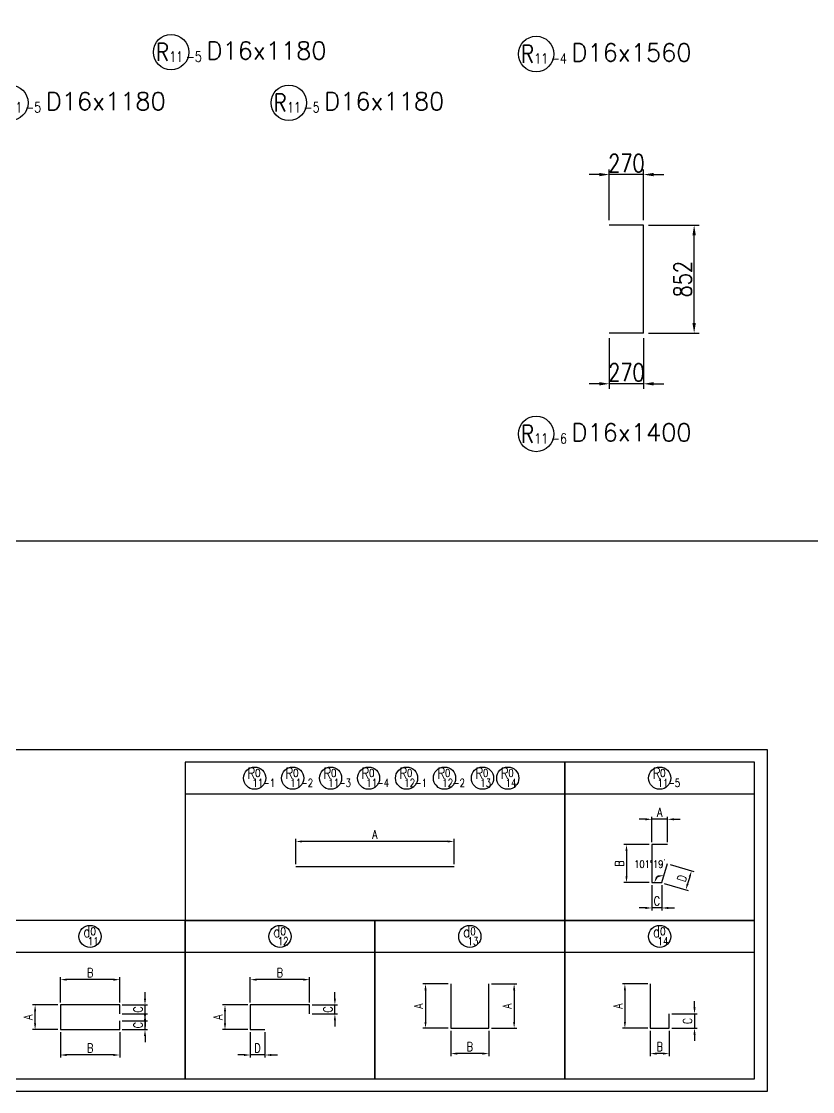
# Model space of a CAD drawing. Header units: millimetres. Extents: x -41433 to 131500, y -94900 to 39745.
# Drawn here: x 6308 to 12558, y 11900 to 20350 of the extents above; entities that cross this region are included whole.
import ezdxf
from ezdxf.enums import TextEntityAlignment as Align

# ---------------------------------------------------------------- set-up
doc = ezdxf.new("R2010")
doc.units = ezdxf.units.MM
doc.header["$LTSCALE"] = 160
doc.header["$MEASUREMENT"] = 0
doc.layers.get('DEFPOINTS').update_dxf_attribs({"color": 53, "linetype": 'CONTINUOUS'})
for name, color, linetype in [('DIM', 6, 'CONTINUOUS'), ('DIM-L', 6, 'CONTINUOUS'), ('TEKKIN-C', 3, 'CONTINUOUS'), ('TEKKIN-L', 2, 'CONTINUOUS'), ('TEKKIN-S', 3, 'CONTINUOUS'), ('TEXT', 4, 'CONTINUOUS'), ('TEXT-文字', 4, 'CONTINUOUS')]:
    doc.layers.add(name, color=color, linetype=linetype)
doc.styles.add('DIM-TEXT', font='ROMANS', dxfattribs={"width": 0.8, "bigfont": 'EXTFONT'})
doc.styles.add('MSゴシック', font='')
doc.styles.add('romans', font='romans.shx', dxfattribs={"bigfont": 'extfont.shx'})
doc.styles.get('MSゴシック').set_extended_font_data('MS Gothic')
doc.dimstyles.new('DIM20', dxfattribs={"dimscale": 20, "dimtxt": 3.5, "dimasz": 2.5, "dimexe": 1, "dimexo": 1, "dimgap": 1, "dimtad": 3, "dimdec": 1, "dimrnd": 1, "dimdsep": 46, "dimtxsty": 'DIM-TEXT', "dimcen": 0, "dimclrt": 4, "dimaunit": 1, "dimadec": 3, "dimazin": 2, "dimtfac": 1, "dimtdec": 1, "dimtix": 1, "dimtmove": 2, "dimatfit": 3, "dimfxl": 1, "dimtolj": 1, "dimtzin": 0, "dimlwd": -1, "dimlwe": -1, "dimarcsym": 0})
doc.dimstyles.new('DIM40', dxfattribs={"dimscale": 40, "dimtxt": 3.5, "dimasz": 2, "dimexe": 1, "dimexo": 1, "dimgap": 0.5, "dimtad": 1, "dimdec": 0, "dimzin": 9, "dimdsep": 46, "dimtxsty": 'DIM-TEXT', "dimcen": 0, "dimclrt": 4, "dimaunit": 1, "dimadec": 4, "dimazin": 0, "dimtfac": 1, "dimtdec": 0, "dimtix": 1, "dimtmove": 2, "dimatfit": 0, "dimfxl": 1, "dimlwd": -1, "dimlwe": -1, "dimarcsym": 0})

# ---------------------------------------------------------------- blocks, each defined once
blk = doc.blocks.new('加工図文字列（JR）')
at = {"layer": 'TEXT-文字', "color": 6}
blk.add_circle((0, 0), 3.5, dxfattribs=at)
at = {"layer": 'DEFPOINTS', "ltscale": 100, "style": 'MSゴシック'}
for tag, p in [('加工図_圧接鉄筋', (57.81, -4.14)), ('加工図_圧接個数', (62.62, -4.14)), ('加工図_加工形状', (68.3, -4.14)), ('加工図_施工分け2', (73.3, -4.14))]:
    blk.add_attdef(tag, text='', height=4, dxfattribs=at).set_placement(p, align=Align.BOTTOM_LEFT)
at = {"layer": 'TEXT-文字', "color": 4, "style": 'romans', "width": 0.8}
for tag, height, p in [('加工図_平均長', 3.5, (33.63, 3.03)), ('加工図_副記号', 2, (0.5, 0)), ('加工図_文字列', 3.5, (7, -2.5))]:
    blk.add_attdef(tag, text='', height=height, dxfattribs=at).set_placement(p, align=Align.BOTTOM_LEFT)
at = {"layer": 'TEXT-文字', "color": 4, "ltscale": 100, "style": 'romans', "width": 0.8}
blk.add_attdef('加工図_施工分け', text='', height=3.5, dxfattribs=at).set_placement((-5.5, 0), align=Align.MIDDLE_RIGHT)
at = {"layer": 'TEXT-文字', "color": 4, "style": 'romans', "width": 0.8}
blk.add_attdef('加工図_主記号', text='', height=3.5, dxfattribs=at).set_placement((-1.7, 0), align=Align.MIDDLE_CENTER)
for tag, p in [('加工図_番号', (1, -2.5)), ('加工図_枝番', (4.5, -2.5))]:
    blk.add_attdef(tag, text='', height=2, dxfattribs=at).set_placement(p, align=Align.BOTTOM_CENTER)
blk = doc.blocks.new('*D472')
at = {"layer": 'DEFPOINTS', "color": 0, "transparency": 16777216}
for p in [(10952, 19140.8), (10952, 18740.8), (11222, 18740.8)]:
    blk.add_point(p, dxfattribs=at)
at = {"layer": 'DIM', "color": 0, "transparency": 16777216}
for p, q in [((10872, 19140.8), (10792, 19140.8)), ((10952, 18780.8), (10952, 19180.8)), ((11222, 19140.8), (10952, 19140.8)), ((11222, 18780.8), (11222, 19180.8)), ((11302, 19140.8), (11382, 19140.8))]:
    blk.add_line(p, q, dxfattribs=at)
for points in [[(10872, 19154.1), (10872, 19127.5), (10952, 19140.8)], [(11302, 19154.1), (11302, 19127.5), (11222, 19140.8)]]:
    blk.add_solid(points, dxfattribs=at)
at = {"layer": 'DIM', "color": 4, "transparency": 16777216, "insert": (11087, 19230.8), "char_height": 140, "attachment_point": 5, "style": 'DIM-TEXT'}
blk.add_mtext('270', dxfattribs=at)
blk = doc.blocks.new('*D473')
at = {"layer": 'DEFPOINTS', "color": 0, "transparency": 16777216}
for p in [(11222, 18740.8), (11622, 18740.8), (11222, 17888.8)]:
    blk.add_point(p, dxfattribs=at)
at = {"layer": 'DIM', "color": 0, "transparency": 16777216}
for p, q in [((11262, 18740.8), (11662, 18740.8)), ((11622, 17968.8), (11622, 18660.8)), ((11262, 17888.8), (11662, 17888.8))]:
    blk.add_line(p, q, dxfattribs=at)
for points in [[(11608.7, 18660.8), (11635.3, 18660.8), (11622, 18740.8)], [(11608.7, 17968.8), (11635.3, 17968.8), (11622, 17888.8)]]:
    blk.add_solid(points, dxfattribs=at)
at = {"layer": 'DIM', "color": 4, "transparency": 16777216, "insert": (11532, 18314.8), "char_height": 140, "attachment_point": 5, "rotation": 90, "style": 'DIM-TEXT'}
blk.add_mtext('852', dxfattribs=at)
blk = doc.blocks.new('*D474')
at = {"layer": 'DEFPOINTS', "color": 0, "transparency": 16777216}
for p in [(10952, 17888.8), (11222, 17888.8), (10952, 17488.8)]:
    blk.add_point(p, dxfattribs=at)
at = {"layer": 'DIM', "color": 0, "transparency": 16777216}
for p, q in [((10952, 17848.8), (10952, 17448.8)), ((11222, 17848.8), (11222, 17448.8)), ((10872, 17488.8), (10792, 17488.8)), ((11222, 17488.8), (10952, 17488.8)), ((11302, 17488.8), (11382, 17488.8))]:
    blk.add_line(p, q, dxfattribs=at)
for points in [[(10872, 17502.1), (10872, 17475.5), (10952, 17488.8)], [(11302, 17502.1), (11302, 17475.5), (11222, 17488.8)]]:
    blk.add_solid(points, dxfattribs=at)
at = {"layer": 'DIM', "color": 4, "transparency": 16777216, "insert": (11087, 17578.8), "char_height": 140, "attachment_point": 5, "style": 'DIM-TEXT'}
blk.add_mtext('270', dxfattribs=at)
blk = doc.blocks.new('*D587')
at = {"layer": 'DEFPOINTS', "color": 0, "ltscale": 0.5, "transparency": 16777216}
for p in [(7916, 12584), (8116, 12584), (8116, 12389)]:
    blk.add_point(p, dxfattribs=at)
at = {"layer": 'DIM', "color": 0, "ltscale": 0.5, "transparency": 16777216}
for p, q in [((8096, 12584), (7896, 12584)), ((7916, 12439), (7916, 12534)), ((8096, 12389), (7896, 12389))]:
    blk.add_line(p, q, dxfattribs=at)
for points in [[(7907.7, 12534), (7924.3, 12534), (7916, 12584)], [(7907.7, 12439), (7924.3, 12439), (7916, 12389)]]:
    blk.add_solid(points, dxfattribs=at)
at = {"layer": 'DIM', "color": 4, "ltscale": 0.5, "transparency": 16777216, "insert": (7861, 12486.5), "char_height": 70, "attachment_point": 5, "rotation": 90, "style": 'DIM-TEXT'}
blk.add_mtext('\\A1;A', dxfattribs=at)
blk = doc.blocks.new('*D588')
at = {"layer": 'DEFPOINTS', "color": 0, "ltscale": 0.5, "transparency": 16777216}
for p in [(8116, 12784), (8116, 12584), (8584, 12584)]:
    blk.add_point(p, dxfattribs=at)
at = {"layer": 'DIM', "color": 0, "ltscale": 0.5, "transparency": 16777216}
for p, q in [((8116, 12604), (8116, 12804)), ((8534, 12784), (8166, 12784)), ((8584, 12604), (8584, 12804))]:
    blk.add_line(p, q, dxfattribs=at)
for points in [[(8166, 12792.3), (8166, 12775.7), (8116, 12784)], [(8534, 12792.3), (8534, 12775.7), (8584, 12784)]]:
    blk.add_solid(points, dxfattribs=at)
at = {"layer": 'DIM', "color": 4, "ltscale": 0.5, "transparency": 16777216, "insert": (8350, 12839), "char_height": 70, "attachment_point": 5, "style": 'DIM-TEXT'}
blk.add_mtext('\\A1;B', dxfattribs=at)
blk = doc.blocks.new('*D589')
at = {"layer": 'DEFPOINTS', "color": 0, "ltscale": 0.5, "transparency": 16777216}
for p in [(8116, 12389), (8230.8, 12389), (8116, 12189)]:
    blk.add_point(p, dxfattribs=at)
at = {"layer": 'DIM', "color": 0, "ltscale": 0.5, "transparency": 16777216}
for p, q in [((8116, 12369), (8116, 12169)), ((8230.8, 12369), (8230.8, 12169)), ((8066, 12189), (8016, 12189)), ((8230.8, 12189), (8116, 12189)), ((8280.8, 12189), (8330.8, 12189))]:
    blk.add_line(p, q, dxfattribs=at)
for points in [[(8066, 12197.3), (8066, 12180.7), (8116, 12189)], [(8280.8, 12197.3), (8280.8, 12180.7), (8230.8, 12189)]]:
    blk.add_solid(points, dxfattribs=at)
at = {"layer": 'DIM', "color": 4, "ltscale": 0.5, "transparency": 16777216, "insert": (8173.4, 12244), "char_height": 70, "attachment_point": 5, "style": 'DIM-TEXT'}
blk.add_mtext('\\A1;D', dxfattribs=at)
blk = doc.blocks.new('*D590')
at = {"layer": 'DEFPOINTS', "color": 0, "ltscale": 0.5, "transparency": 16777216}
for p in [(8475, 13875), (8475, 13675), (9725, 13675)]:
    blk.add_point(p, dxfattribs=at)
at = {"layer": 'DIM', "color": 0, "ltscale": 0.5, "transparency": 16777216}
for p, q in [((8475, 13695), (8475, 13895)), ((9675, 13875), (8525, 13875)), ((9725, 13695), (9725, 13895))]:
    blk.add_line(p, q, dxfattribs=at)
for points in [[(8525, 13883.3), (8525, 13866.7), (8475, 13875)], [(9675, 13883.3), (9675, 13866.7), (9725, 13875)]]:
    blk.add_solid(points, dxfattribs=at)
at = {"layer": 'DIM', "color": 4, "ltscale": 0.5, "transparency": 16777216, "insert": (9100, 13930), "char_height": 70, "attachment_point": 5, "style": 'DIM-TEXT'}
blk.add_mtext('\\A1;A', dxfattribs=at)
blk = doc.blocks.new('*D525')
at = {"layer": 'DEFPOINTS', "color": 0, "transparency": 16777216}
for p in [(11412.5, 13700), (11367.2, 13550), (11555.9, 13493)]:
    blk.add_point(p, dxfattribs=at)
at = {"layer": 'DIM', "color": 0, "transparency": 16777216}
for p, q in [((11431.6, 13694.2), (11620.3, 13637.3)), ((11386.4, 13544.2), (11575, 13487.3)), ((11586.7, 13595.2), (11570.3, 13540.9))]:
    blk.add_line(p, q, dxfattribs=at)
for points in [[(11578.8, 13597.6), (11594.7, 13592.8), (11601.2, 13643)], [(11562.4, 13543.3), (11578.3, 13538.5), (11555.9, 13493)]]:
    blk.add_solid(points, dxfattribs=at)
at = {"layer": 'DIM', "color": 4, "transparency": 16777216, "insert": (11525.9, 13583.9), "char_height": 70, "attachment_point": 5, "rotation": 73.20147, "style": 'DIM-TEXT'}
blk.add_mtext('\\A1;D', dxfattribs=at)
blk = doc.blocks.new('*D526')
at = {"layer": 'DEFPOINTS', "color": 0, "transparency": 16777216}
for p in [(11287.5, 13550), (11367.2, 13550), (11287.5, 13350)]:
    blk.add_point(p, dxfattribs=at)
at = {"layer": 'DIM', "color": 0, "transparency": 16777216}
for p, q in [((11287.5, 13530), (11287.5, 13330)), ((11367.2, 13530), (11367.2, 13330)), ((11237.5, 13350), (11187.5, 13350)), ((11367.2, 13350), (11287.5, 13350)), ((11417.2, 13350), (11467.2, 13350))]:
    blk.add_line(p, q, dxfattribs=at)
for points in [[(11237.5, 13358.3), (11237.5, 13341.7), (11287.5, 13350)], [(11417.2, 13358.3), (11417.2, 13341.7), (11367.2, 13350)]]:
    blk.add_solid(points, dxfattribs=at)
at = {"layer": 'DIM', "color": 4, "transparency": 16777216, "insert": (11327.4, 13405), "char_height": 70, "attachment_point": 5, "style": 'DIM-TEXT'}
blk.add_mtext('\\A1;C', dxfattribs=at)
blk = doc.blocks.new('*D527')
at = {"layer": 'DEFPOINTS', "color": 0, "transparency": 16777216}
for p in [(11287.5, 13850), (11087.5, 13550), (11287.5, 13550)]:
    blk.add_point(p, dxfattribs=at)
at = {"layer": 'DIM', "color": 0, "transparency": 16777216}
for p, q in [((11267.5, 13850), (11067.5, 13850)), ((11087.5, 13800), (11087.5, 13600)), ((11267.5, 13550), (11067.5, 13550))]:
    blk.add_line(p, q, dxfattribs=at)
for points in [[(11079.2, 13800), (11095.8, 13800), (11087.5, 13850)], [(11079.2, 13600), (11095.8, 13600), (11087.5, 13550)]]:
    blk.add_solid(points, dxfattribs=at)
at = {"layer": 'DIM', "color": 4, "transparency": 16777216, "insert": (11032.5, 13700), "char_height": 70, "attachment_point": 5, "rotation": 90, "style": 'DIM-TEXT'}
blk.add_mtext('\\A1;B', dxfattribs=at)
blk = doc.blocks.new('*D528')
at = {"layer": 'DEFPOINTS', "color": 0, "transparency": 16777216}
for p in [(11287.5, 14050), (11287.5, 13850), (11412.5, 13850)]:
    blk.add_point(p, dxfattribs=at)
at = {"layer": 'DIM', "color": 0, "transparency": 16777216}
for p, q in [((11237.5, 14050), (11187.5, 14050)), ((11287.5, 13870), (11287.5, 14070)), ((11412.5, 14050), (11287.5, 14050)), ((11412.5, 13870), (11412.5, 14070)), ((11462.5, 14050), (11512.5, 14050))]:
    blk.add_line(p, q, dxfattribs=at)
for points in [[(11237.5, 14058.3), (11237.5, 14041.7), (11287.5, 14050)], [(11462.5, 14058.3), (11462.5, 14041.7), (11412.5, 14050)]]:
    blk.add_solid(points, dxfattribs=at)
at = {"layer": 'DIM', "color": 4, "transparency": 16777216, "insert": (11350, 14105), "char_height": 70, "attachment_point": 5, "style": 'DIM-TEXT'}
blk.add_mtext('\\A1;A', dxfattribs=at)
blk = doc.blocks.new('*D537')
at = {"layer": 'DEFPOINTS', "color": 0, "ltscale": 0.5, "transparency": 16777216}
for p in [(9700, 12400), (10000, 12400), (9700, 12200)]:
    blk.add_point(p, dxfattribs=at)
at = {"layer": 'DIM', "color": 0, "ltscale": 0.5, "transparency": 16777216}
for p, q in [((9700, 12380), (9700, 12180)), ((10000, 12380), (10000, 12180)), ((9950, 12200), (9750, 12200))]:
    blk.add_line(p, q, dxfattribs=at)
for points in [[(9750, 12208.3), (9750, 12191.7), (9700, 12200)], [(9950, 12208.3), (9950, 12191.7), (10000, 12200)]]:
    blk.add_solid(points, dxfattribs=at)
at = {"layer": 'DIM', "color": 4, "ltscale": 0.5, "transparency": 16777216, "insert": (9850, 12255), "char_height": 70, "attachment_point": 5, "style": 'DIM-TEXT'}
blk.add_mtext('\\A1;B', dxfattribs=at)
blk = doc.blocks.new('*D538')
at = {"layer": 'DEFPOINTS', "color": 0, "ltscale": 0.5, "transparency": 16777216}
for p in [(9700, 12750), (9500, 12400), (9700, 12400)]:
    blk.add_point(p, dxfattribs=at)
at = {"layer": 'DIM', "color": 0, "ltscale": 0.5, "transparency": 16777216}
for p, q in [((9680, 12750), (9480, 12750)), ((9500, 12700), (9500, 12450)), ((9680, 12400), (9480, 12400))]:
    blk.add_line(p, q, dxfattribs=at)
for points in [[(9491.7, 12700), (9508.3, 12700), (9500, 12750)], [(9491.7, 12450), (9508.3, 12450), (9500, 12400)]]:
    blk.add_solid(points, dxfattribs=at)
at = {"layer": 'DIM', "color": 4, "ltscale": 0.5, "transparency": 16777216, "insert": (9445, 12575), "char_height": 70, "attachment_point": 5, "rotation": 90, "style": 'DIM-TEXT'}
blk.add_mtext('\\A1;A', dxfattribs=at)
blk = doc.blocks.new('*D539')
at = {"layer": 'DEFPOINTS', "color": 0, "ltscale": 0.5, "transparency": 16777216}
for p in [(10000, 12750), (10000, 12400), (10200, 12400)]:
    blk.add_point(p, dxfattribs=at)
at = {"layer": 'DIM', "color": 0, "ltscale": 0.5, "transparency": 16777216}
for p, q in [((10020, 12750), (10220, 12750)), ((10200, 12700), (10200, 12450)), ((10020, 12400), (10220, 12400))]:
    blk.add_line(p, q, dxfattribs=at)
for points in [[(10191.7, 12700), (10208.3, 12700), (10200, 12750)], [(10191.7, 12450), (10208.3, 12450), (10200, 12400)]]:
    blk.add_solid(points, dxfattribs=at)
at = {"layer": 'DIM', "color": 4, "ltscale": 0.5, "transparency": 16777216, "insert": (10145, 12575), "char_height": 70, "attachment_point": 5, "rotation": 90, "style": 'DIM-TEXT'}
blk.add_mtext('\\A1;A', dxfattribs=at)
blk = doc.blocks.new('*D540')
at = {"layer": 'DEFPOINTS', "color": 0, "ltscale": 0.5, "transparency": 16777216}
for p in [(11275, 12400), (11425, 12400), (11275, 12200)]:
    blk.add_point(p, dxfattribs=at)
at = {"layer": 'DIM', "color": 0, "ltscale": 0.5, "transparency": 16777216}
for p, q in [((11275, 12380), (11275, 12180)), ((11425, 12380), (11425, 12180)), ((11375, 12200), (11325, 12200))]:
    blk.add_line(p, q, dxfattribs=at)
for points in [[(11325, 12208.3), (11325, 12191.7), (11275, 12200)], [(11375, 12208.3), (11375, 12191.7), (11425, 12200)]]:
    blk.add_solid(points, dxfattribs=at)
at = {"layer": 'DIM', "color": 4, "ltscale": 0.5, "transparency": 16777216, "insert": (11350, 12255), "char_height": 70, "attachment_point": 5, "style": 'DIM-TEXT'}
blk.add_mtext('\\A1;B', dxfattribs=at)
blk = doc.blocks.new('*D541')
at = {"layer": 'DEFPOINTS', "color": 0, "ltscale": 0.5, "transparency": 16777216}
for p in [(11275, 12750), (11075, 12400), (11275, 12400)]:
    blk.add_point(p, dxfattribs=at)
at = {"layer": 'DIM', "color": 0, "ltscale": 0.5, "transparency": 16777216}
for p, q in [((11255, 12750), (11055, 12750)), ((11075, 12700), (11075, 12450)), ((11255, 12400), (11055, 12400))]:
    blk.add_line(p, q, dxfattribs=at)
for points in [[(11066.7, 12700), (11083.3, 12700), (11075, 12750)], [(11066.7, 12450), (11083.3, 12450), (11075, 12400)]]:
    blk.add_solid(points, dxfattribs=at)
at = {"layer": 'DIM', "color": 4, "ltscale": 0.5, "transparency": 16777216, "insert": (11020, 12575), "char_height": 70, "attachment_point": 5, "rotation": 90, "style": 'DIM-TEXT'}
blk.add_mtext('\\A1;A', dxfattribs=at)
blk = doc.blocks.new('*D542')
at = {"layer": 'DEFPOINTS', "color": 0, "ltscale": 0.5, "transparency": 16777216}
for p in [(11425, 12514.8), (11425, 12400), (11625, 12400)]:
    blk.add_point(p, dxfattribs=at)
at = {"layer": 'DIM', "color": 0, "ltscale": 0.5, "transparency": 16777216}
for p, q in [((11625, 12564.8), (11625, 12614.8)), ((11445, 12514.8), (11645, 12514.8)), ((11625, 12514.8), (11625, 12400)), ((11445, 12400), (11645, 12400)), ((11625, 12350), (11625, 12300))]:
    blk.add_line(p, q, dxfattribs=at)
for points in [[(11616.7, 12564.8), (11633.3, 12564.8), (11625, 12514.8)], [(11616.7, 12350), (11633.3, 12350), (11625, 12400)]]:
    blk.add_solid(points, dxfattribs=at)
at = {"layer": 'DIM', "color": 4, "ltscale": 0.5, "transparency": 16777216, "insert": (11570, 12457.4), "char_height": 70, "attachment_point": 5, "rotation": 90, "style": 'DIM-TEXT'}
blk.add_mtext('\\A1;C', dxfattribs=at)
blk = doc.blocks.new('*D543')
at = {"layer": 'DEFPOINTS', "color": 0, "ltscale": 0.5, "transparency": 16777216}
for p in [(6416, 12584), (6616, 12584), (6616, 12389)]:
    blk.add_point(p, dxfattribs=at)
at = {"layer": 'DIM', "color": 0, "ltscale": 0.5, "transparency": 16777216}
for p, q in [((6596, 12584), (6396, 12584)), ((6416, 12439), (6416, 12534)), ((6596, 12389), (6396, 12389))]:
    blk.add_line(p, q, dxfattribs=at)
for points in [[(6407.7, 12534), (6424.3, 12534), (6416, 12584)], [(6407.7, 12439), (6424.3, 12439), (6416, 12389)]]:
    blk.add_solid(points, dxfattribs=at)
at = {"layer": 'DIM', "color": 4, "ltscale": 0.5, "transparency": 16777216, "insert": (6361, 12486.5), "char_height": 70, "attachment_point": 5, "rotation": 90, "style": 'DIM-TEXT'}
blk.add_mtext('\\A1;A', dxfattribs=at)
blk = doc.blocks.new('*D544')
at = {"layer": 'DEFPOINTS', "color": 0, "ltscale": 0.5, "transparency": 16777216}
for p in [(6616, 12784), (6616, 12584), (7084, 12584)]:
    blk.add_point(p, dxfattribs=at)
at = {"layer": 'DIM', "color": 0, "ltscale": 0.5, "transparency": 16777216}
for p, q in [((6616, 12604), (6616, 12804)), ((7034, 12784), (6666, 12784)), ((7084, 12604), (7084, 12804))]:
    blk.add_line(p, q, dxfattribs=at)
for points in [[(6666, 12792.3), (6666, 12775.7), (6616, 12784)], [(7034, 12792.3), (7034, 12775.7), (7084, 12784)]]:
    blk.add_solid(points, dxfattribs=at)
at = {"layer": 'DIM', "color": 4, "ltscale": 0.5, "transparency": 16777216, "insert": (6850, 12839), "char_height": 70, "attachment_point": 5, "style": 'DIM-TEXT'}
blk.add_mtext('\\A1;B', dxfattribs=at)
blk = doc.blocks.new('*D545')
at = {"layer": 'DEFPOINTS', "color": 0, "ltscale": 0.5, "transparency": 16777216}
for p in [(6616, 12389), (7084, 12389), (6616, 12189)]:
    blk.add_point(p, dxfattribs=at)
at = {"layer": 'DIM', "color": 0, "ltscale": 0.5, "transparency": 16777216}
for p, q in [((6616, 12369), (6616, 12169)), ((7084, 12369), (7084, 12169)), ((7034, 12189), (6666, 12189))]:
    blk.add_line(p, q, dxfattribs=at)
for points in [[(6666, 12197.3), (6666, 12180.7), (6616, 12189)], [(7034, 12197.3), (7034, 12180.7), (7084, 12189)]]:
    blk.add_solid(points, dxfattribs=at)
at = {"layer": 'DIM', "color": 4, "ltscale": 0.5, "transparency": 16777216, "insert": (6850, 12244), "char_height": 70, "attachment_point": 5, "style": 'DIM-TEXT'}
blk.add_mtext('\\A1;B', dxfattribs=at)
blk = doc.blocks.new('*D546')
at = {"layer": 'DEFPOINTS', "color": 0, "ltscale": 0.5, "transparency": 16777216}
for p in [(7084, 12584), (7084, 12514), (7284, 12584)]:
    blk.add_point(p, dxfattribs=at)
at = {"layer": 'DIM', "color": 0, "ltscale": 0.5, "transparency": 16777216}
for p, q in [((7284, 12634), (7284, 12684)), ((7104, 12584), (7304, 12584)), ((7104, 12514), (7304, 12514)), ((7284, 12514), (7284, 12584)), ((7284, 12464), (7284, 12414))]:
    blk.add_line(p, q, dxfattribs=at)
for points in [[(7275.7, 12634), (7292.3, 12634), (7284, 12584)], [(7275.7, 12464), (7292.3, 12464), (7284, 12514)]]:
    blk.add_solid(points, dxfattribs=at)
at = {"layer": 'DIM', "color": 4, "ltscale": 0.5, "transparency": 16777216, "insert": (7229, 12549), "char_height": 70, "attachment_point": 5, "rotation": 90, "style": 'DIM-TEXT'}
blk.add_mtext('\\A1;C', dxfattribs=at)
blk = doc.blocks.new('*D547')
at = {"layer": 'DEFPOINTS', "color": 0, "ltscale": 0.5, "transparency": 16777216}
for p in [(7084, 12459), (7284, 12459), (7084, 12389)]:
    blk.add_point(p, dxfattribs=at)
at = {"layer": 'DIM', "color": 0, "ltscale": 0.5, "transparency": 16777216}
for p, q in [((7284, 12509), (7284, 12559)), ((7104, 12459), (7304, 12459)), ((7284, 12389), (7284, 12459)), ((7104, 12389), (7304, 12389)), ((7284, 12339), (7284, 12289))]:
    blk.add_line(p, q, dxfattribs=at)
for points in [[(7275.7, 12509), (7292.3, 12509), (7284, 12459)], [(7275.7, 12339), (7292.3, 12339), (7284, 12389)]]:
    blk.add_solid(points, dxfattribs=at)
at = {"layer": 'DIM', "color": 4, "ltscale": 0.5, "transparency": 16777216, "insert": (7229, 12424), "char_height": 70, "attachment_point": 5, "rotation": 90, "style": 'DIM-TEXT'}
blk.add_mtext('\\A1;C', dxfattribs=at)
blk = doc.blocks.new('*D548')
at = {"layer": 'DEFPOINTS', "color": 0, "ltscale": 0.5, "transparency": 16777216}
for p in [(8584, 12584), (8584, 12514), (8784, 12584)]:
    blk.add_point(p, dxfattribs=at)
at = {"layer": 'DIM', "color": 0, "ltscale": 0.5, "transparency": 16777216}
for p, q in [((8784, 12634), (8784, 12684)), ((8604, 12584), (8804, 12584)), ((8604, 12514), (8804, 12514)), ((8784, 12514), (8784, 12584)), ((8784, 12464), (8784, 12414))]:
    blk.add_line(p, q, dxfattribs=at)
for points in [[(8775.7, 12634), (8792.3, 12634), (8784, 12584)], [(8775.7, 12464), (8792.3, 12464), (8784, 12514)]]:
    blk.add_solid(points, dxfattribs=at)
at = {"layer": 'DIM', "color": 4, "ltscale": 0.5, "transparency": 16777216, "insert": (8729, 12549), "char_height": 70, "attachment_point": 5, "rotation": 90, "style": 'DIM-TEXT'}
blk.add_mtext('\\A1;C', dxfattribs=at)
blk = doc.blocks.new('*D625')
at = {"layer": 'DEFPOINTS', "color": 0, "transparency": 16777216}
for p in [(11412.5, 13700), (11287.2, 13550), (11318.4, 13584.9), (11367.2, 13550), (11367.2, 13550)]:
    blk.add_point(p, dxfattribs=at)
at = {"layer": 'DIM', "color": 0, "transparency": 16777216}
blk.add_arc((11367.2, 13550), 60, 122.45011, 130.75136, dxfattribs=at)
for points in [[(11333.9, 13608.9), (11336.2, 13592.4), (11384.6, 13607.4)], [(11335.6, 13592), (11320.5, 13598.9), (11307.2, 13550)]]:
    blk.add_solid(points, dxfattribs=at)
at = {"layer": 'DIM', "color": 4, "transparency": 16777216, "insert": (11270.7, 13695.8), "char_height": 60, "attachment_point": 5, "style": 'DIM-TEXT'}
blk.add_mtext('\\A1;101°19’', dxfattribs=at)

msp = doc.modelspace()

# ---------------------------------------------------------------- linework, layer by layer
at = {"layer": 'DEFPOINTS', "flags": 128}
msp.add_lwpolyline([(0, 16250), (25115.53, 16250), (25115.53, 30708.35), (0, 30708.35)], close=True, dxfattribs=at)
at = {"layer": 'DEFPOINTS', "ltscale": 0.5, "flags": 128}
msp.add_lwpolyline([(12200, 14600), (12200, 11900), (0, 11900), (0, 14600)], close=True, dxfattribs=at)
at = {"layer": 'DIM-L', "ltscale": 0.5}
for p, q in [((7600, 14250), (10600, 14250)), ((10600, 14250), (12100, 14250)), ((6100, 13000), (7600, 13000)), ((7600, 13000), (9100, 13000)), ((9100, 13000), (10600, 13000)), ((10600, 13000), (12100, 13000))]:
    msp.add_line(p, q, dxfattribs=at)
at = {"layer": 'DIM-L', "ltscale": 0.5, "flags": 128}
for points in [[(10600, 13250), (10600, 14500), (7600, 14500), (7600, 13250)], [(12100, 13250), (12100, 14500), (10600, 14500), (10600, 13250)], [(7600, 12000), (7600, 13250), (6100, 13250), (6100, 12000)], [(9100, 12000), (9100, 13250), (7600, 13250), (7600, 12000)], [(10600, 12000), (10600, 13250), (9100, 13250), (9100, 12000)], [(12100, 12000), (12100, 13250), (10600, 13250), (10600, 12000)]]:
    msp.add_lwpolyline(points, close=True, dxfattribs=at)
at = {"layer": 'DIM-L', "ltscale": 0.5}
for centre in [(8150, 14375), (8450, 14375), (8750, 14375), (9050, 14375), (9350, 14375), (9650, 14375), (9950, 14375), (10150, 14375), (11350, 14375), (6850, 13125), (8350, 13125), (9850, 13125), (11350, 13125)]:
    msp.add_circle(centre, 87.5, dxfattribs=at)
at = {"layer": 'TEKKIN-C', "ltscale": 0.5}
for p, q in [((11412.5, 13850), (11287.5, 13850)), ((11287.5, 13850), (11287.5, 13550)), ((11367.22, 13550), (11412.5, 13700)), ((9725, 13675), (8475, 13675)), ((11287.5, 13550), (11367.22, 13550))]:
    msp.add_line(p, q, dxfattribs=at)
at = {"layer": 'TEKKIN-C', "ltscale": 0.8}
for p, q in [((7084, 12514), (7084, 12584)), ((8584, 12514), (8584, 12584)), ((7084, 12389), (7084, 12459))]:
    msp.add_line(p, q, dxfattribs=at)
at = {"layer": 'TEKKIN-L', "ltscale": 0.8}
for p, q in [((11222, 18740.8), (10952, 18740.8)), ((11222, 17888.8), (11222, 18740.8)), ((11222, 17888.8), (10952, 17888.8))]:
    msp.add_line(p, q, dxfattribs=at)
at = {"layer": 'TEKKIN-S', "ltscale": 0.5}
for p, q in [((9700, 12750), (9700, 12400)), ((10000, 12400), (10000, 12750)), ((11275, 12750), (11275, 12400)), ((7084, 12584), (6616, 12584)), ((6616, 12584), (6616, 12389)), ((8584, 12584), (8116, 12584)), ((8116, 12584), (8116, 12389)), ((11425, 12400), (11425, 12514.75)), ((6616, 12389), (7084, 12389)), ((8116, 12389), (8230.75, 12389)), ((9700, 12400), (10000, 12400)), ((11275, 12400), (11425, 12400))]:
    msp.add_line(p, q, dxfattribs=at)

# ---------------------------------------------------------------- block references
at = {"layer": 'DIM-L', "ltscale": 0.8}
ref = msp.add_blockref('加工図文字列（JR）', (7490, 20107.8), dxfattribs=dict(at, xscale=40, yscale=40, zscale=40))
ref.add_attrib('加工図_主記号', 'R', dxfattribs={"layer": 'TEXT', "height": 140, "style": 'romans', "width": 0.8}).set_placement((7422, 20107.8), align=Align.MIDDLE_CENTER)
ref.add_attrib('加工図_番号', '11', dxfattribs={"layer": 'TEXT', "height": 80, "style": 'romans', "width": 0.8}).set_placement((7530, 20007.8), align=Align.BOTTOM_CENTER)
ref.add_attrib('加工図_枝番', '-5', dxfattribs={"layer": 'TEXT', "height": 80, "style": 'romans', "width": 0.8}).set_placement((7670, 20007.8), align=Align.BOTTOM_CENTER)
ref.add_attrib('加工図_文字列', 'D16x1180', dxfattribs={"layer": 'TEXT', "height": 140, "style": 'romans'}).set_placement((7770, 20007.8), align=Align.BOTTOM_LEFT)
ref = msp.add_blockref('加工図文字列（JR）', (10373.69, 20092.8), dxfattribs=dict(at, xscale=40, yscale=40, zscale=40))
ref.add_attrib('加工図_主記号', 'R', dxfattribs={"layer": 'TEXT', "height": 140, "style": 'romans', "width": 0.8}).set_placement((10305.69, 20092.8), align=Align.MIDDLE_CENTER)
ref.add_attrib('加工図_番号', '11', dxfattribs={"layer": 'TEXT', "height": 80, "style": 'romans', "width": 0.8}).set_placement((10413.69, 19992.8), align=Align.BOTTOM_CENTER)
ref.add_attrib('加工図_枝番', '-4', dxfattribs={"layer": 'TEXT', "height": 80, "style": 'romans', "width": 0.8}).set_placement((10553.69, 19992.8), align=Align.BOTTOM_CENTER)
ref.add_attrib('加工図_文字列', 'D16x1560', dxfattribs={"layer": 'TEXT', "height": 140, "style": 'romans'}).set_placement((10653.69, 19992.8), align=Align.BOTTOM_LEFT)
ref = msp.add_blockref('加工図文字列（JR）', (6220, 19707.8), dxfattribs=dict(at, xscale=40, yscale=40, zscale=40))
ref.add_attrib('加工図_主記号', 'R', dxfattribs={"layer": 'TEXT', "height": 140, "style": 'romans', "width": 0.8}).set_placement((6152, 19707.8), align=Align.MIDDLE_CENTER)
ref.add_attrib('加工図_番号', '11', dxfattribs={"layer": 'TEXT', "height": 80, "style": 'romans', "width": 0.8}).set_placement((6260, 19607.8), align=Align.BOTTOM_CENTER)
ref.add_attrib('加工図_枝番', '-5', dxfattribs={"layer": 'TEXT', "height": 80, "style": 'romans', "width": 0.8}).set_placement((6400, 19607.8), align=Align.BOTTOM_CENTER)
ref.add_attrib('加工図_文字列', 'D16x1180', dxfattribs={"layer": 'TEXT', "height": 140, "style": 'romans'}).set_placement((6500, 19607.8), align=Align.BOTTOM_LEFT)
ref = msp.add_blockref('加工図文字列（JR）', (8420, 19707.8), dxfattribs=dict(at, xscale=40, yscale=40, zscale=40))
ref.add_attrib('加工図_主記号', 'R', dxfattribs={"layer": 'TEXT', "height": 140, "style": 'romans', "width": 0.8}).set_placement((8352, 19707.8), align=Align.MIDDLE_CENTER)
ref.add_attrib('加工図_番号', '11', dxfattribs={"layer": 'TEXT', "height": 80, "style": 'romans', "width": 0.8}).set_placement((8460, 19607.8), align=Align.BOTTOM_CENTER)
ref.add_attrib('加工図_枝番', '-5', dxfattribs={"layer": 'TEXT', "height": 80, "style": 'romans', "width": 0.8}).set_placement((8600, 19607.8), align=Align.BOTTOM_CENTER)
ref.add_attrib('加工図_文字列', 'D16x1180', dxfattribs={"layer": 'TEXT', "height": 140, "style": 'romans'}).set_placement((8700, 19607.8), align=Align.BOTTOM_LEFT)
ref = msp.add_blockref('加工図文字列（JR）', (10373.69, 17092.8), dxfattribs=dict(at, xscale=40, yscale=40, zscale=40))
ref.add_attrib('加工図_主記号', 'R', dxfattribs={"layer": 'TEXT', "height": 140, "style": 'romans', "width": 0.8}).set_placement((10305.69, 17092.8), align=Align.MIDDLE_CENTER)
ref.add_attrib('加工図_番号', '11', dxfattribs={"layer": 'TEXT', "height": 80, "style": 'romans', "width": 0.8}).set_placement((10413.69, 16992.8), align=Align.BOTTOM_CENTER)
ref.add_attrib('加工図_枝番', '-6', dxfattribs={"layer": 'TEXT', "height": 80, "style": 'romans', "width": 0.8}).set_placement((10553.69, 16992.8), align=Align.BOTTOM_CENTER)
ref.add_attrib('加工図_文字列', 'D16x1400', dxfattribs={"layer": 'TEXT', "height": 140, "style": 'romans'}).set_placement((10653.69, 16992.8), align=Align.BOTTOM_LEFT)

# ---------------------------------------------------------------- texts
at = {"layer": 'DEFPOINTS', "ltscale": 0.5, "style": 'romans', "width": 0.8}
for p in [(8175, 14415.63), (8475, 14415.63), (8775, 14415.63), (9075, 14415.63), (9375, 14415.63), (9675, 14415.63), (9975, 14415.63), (10175, 14415.63), (11375, 14415.63), (6875, 13165.63), (8375, 13165.63), (9875, 13165.63), (11375, 13165.63)]:
    msp.add_text('0', height=62.5, rotation=0.000107, dxfattribs=at).set_placement(p, align=Align.MIDDLE)
at = {"layer": 'TEXT', "ltscale": 0.5, "style": 'romans', "width": 0.8}
for s, height, p in [('R', 87.5, (8125, 14412.5)), ('R', 87.5, (8425, 14412.5)), ('R', 87.5, (8725, 14412.5)), ('R', 87.5, (9025, 14412.5)), ('R', 87.5, (9325, 14412.5)), ('R', 87.5, (9625, 14412.5)), ('R', 87.5, (9925, 14412.5)), ('R', 87.5, (10125, 14412.5)), ('R', 87.5, (11325, 14412.5)), ('11', 62.5, (8175, 14337.5)), ('11', 62.5, (8475, 14337.5)), ('11', 62.5, (8775, 14337.5)), ('11', 62.5, (9075, 14337.5)), ('12', 62.5, (9375, 14337.5)), ('12', 62.5, (9675, 14337.5)), ('13', 62.5, (9975, 14337.5)), ('14', 62.5, (10175, 14337.5)), ('11', 62.5, (11375, 14337.5)), ('d', 87.5, (6825, 13162.5)), ('d', 87.5, (8325, 13162.5)), ('d', 87.5, (9825, 13162.5)), ('d', 87.5, (11325, 13162.5)), ('11', 62.5, (6875, 13087.5)), ('12', 62.5, (8375, 13087.5)), ('13', 62.5, (9875, 13087.5)), ('14', 62.5, (11375, 13087.5))]:
    msp.add_text(s, height=height, rotation=0.000107, dxfattribs=at).set_placement(p, align=Align.MIDDLE)
at = {"layer": 'TEXT', "style": 'romans', "width": 0.8}
for s, p in [('-1', (8262.5, 14337.5)), ('-2', (8562.5, 14337.5)), ('-3', (8862.5, 14337.5)), ('-4', (9162.5, 14337.5)), ('-1', (9462.5, 14337.5)), ('-2', (9762.5, 14337.5)), ('-5', (11462.5, 14337.5))]:
    msp.add_text(s, height=62.5, rotation=0.000107, dxfattribs=at).set_placement(p, align=Align.MIDDLE)

# ---------------------------------------------------------------- dimensions: what is measured, and where the dimension line sits
at = {"layer": 'DIM'}
for p1, p2, distance, picture, middle in [((11222, 18740.8), (10952, 18740.8), -400, '*D472', (11087, 19230.8)), ((11222, 17888.8), (11222, 18740.8), -400, '*D473', (11532, 18314.8)), ((11222, 17888.8), (10952, 17888.8), 400, '*D474', (11087, 17578.8))]:
    dim = msp.add_aligned_dim(p1=p1, p2=p2, distance=distance, dimstyle='DIM40', dxfattribs=at)
    dim.commit()
    dim.dimension.update_dxf_attribs({"geometry": picture, "text_midpoint": middle})
for p1, p2, distance, text, picture, middle in [((11412.5, 13850), (11287.5, 13850), -200, 'A', '*D528', (11350, 14105)), ((11287.5, 13850), (11287.5, 13550), -200, 'B', '*D527', (11032.5, 13700)), ((11412.5, 13700), (11367.22, 13550), 197.09, 'D', '*D525', (11525.88, 13583.94)), ((11367.22, 13550), (11287.5, 13550), 200, 'C', '*D526', (11327.36, 13405))]:
    dim = msp.add_aligned_dim(p1=p1, p2=p2, distance=distance, text=text, dimstyle='DIM20', dxfattribs=at)
    dim.commit()
    dim.dimension.update_dxf_attribs({"geometry": picture, "text_midpoint": middle})
at = {"layer": 'DIM', "ltscale": 0.5}
for p1, p2, distance, text, picture, middle in [((9725, 13675), (8475, 13675), -200, 'A', '*D590', (9100, 13930)), ((7084, 12584), (6616, 12584), -200, 'B', '*D544', (6850, 12839)), ((8584, 12584), (8116, 12584), -200, 'B', '*D588', (8350, 12839)), ((7084, 12514), (7084, 12584), -200, 'C', '*D546', (7229, 12549)), ((8584, 12514), (8584, 12584), -200, 'C', '*D548', (8729, 12549)), ((9700, 12750), (9700, 12400), -200, 'A', '*D538', (9445, 12575)), ((10000, 12750), (10000, 12400), 200, 'A', '*D539', (10145, 12575)), ((11275, 12750), (11275, 12400), -200, 'A', '*D541', (11020, 12575)), ((11425, 12514.75), (11425, 12400), 200, 'C', '*D542', (11570, 12457.38)), ((6616, 12389), (6616, 12584), 200, 'A', '*D543', (6361, 12486.5)), ((7084, 12389), (7084, 12459), -200, 'C', '*D547', (7229, 12424)), ((8116, 12389), (8116, 12584), 200, 'A', '*D587', (7861, 12486.5)), ((7084, 12389), (6616, 12389), 200, 'B', '*D545', (6850, 12244)), ((8230.75, 12389), (8116, 12389), 200, 'D', '*D589', (8173.38, 12244)), ((10000, 12400), (9700, 12400), 200, 'B', '*D537', (9850, 12255)), ((11425, 12400), (11275, 12400), 200, 'B', '*D540', (11350, 12255))]:
    dim = msp.add_aligned_dim(p1=p1, p2=p2, distance=distance, text=text, dimstyle='DIM20', dxfattribs=at)
    dim.commit()
    dim.dimension.update_dxf_attribs({"geometry": picture, "text_midpoint": middle})
at = {"layer": 'DIM'}
dim = msp.add_angular_dim_2l(base=(11318.43, 13584.93), line1=((11367.22, 13550), (11287.22, 13550)), line2=((11412.5, 13700), (11367.22, 13550)), text='101°19’', dimstyle='DIM20', override={"dimtxt": 3, "dimgap": 0, "dimadec": 1, "dimtmove": 1}, dxfattribs=at)
dim.commit()
dim.dimension.update_dxf_attribs({"geometry": '*D625', "text_midpoint": (11321.34, 13619.33), "dimtype": 162})

doc.saveas('drawing.dxf')
